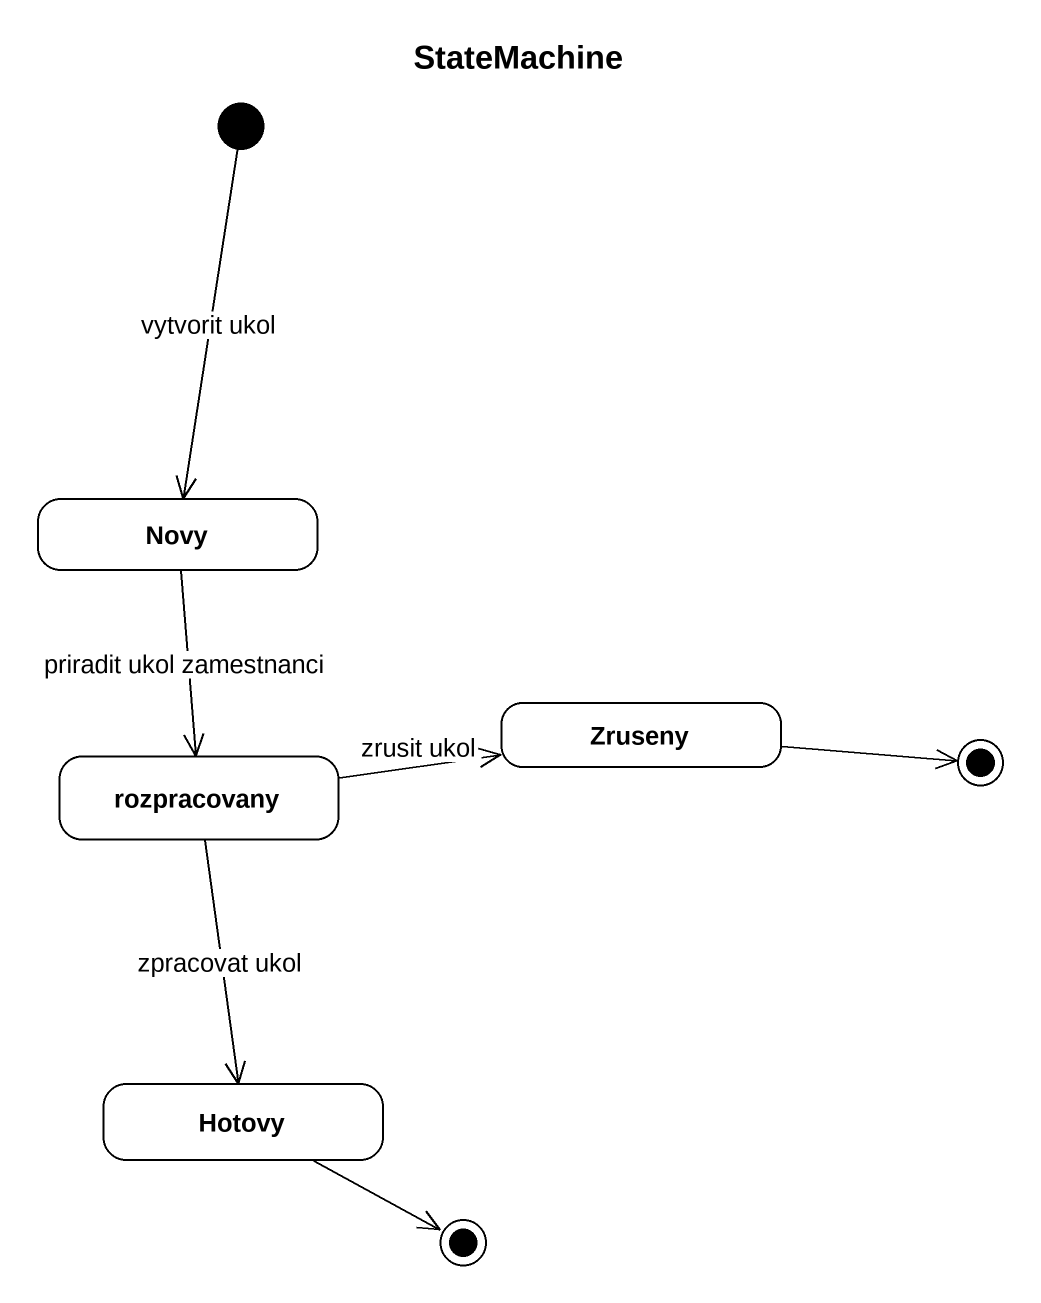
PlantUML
@startuml
title StateMachine
hide empty description
state Novy
state rozpracovany
state Zruseny
state final1 <<end>>
state Hotovy
state final2 <<end>>
[*] --> Novy : vytvorit ukol
Novy --> rozpracovany : priradit ukol zamestnanci
rozpracovany -right-> Zruseny : zrusit ukol
rozpracovany --> Hotovy : zpracovat ukol
Zruseny -right-> final1
Hotovy -right-> final2
@enduml
